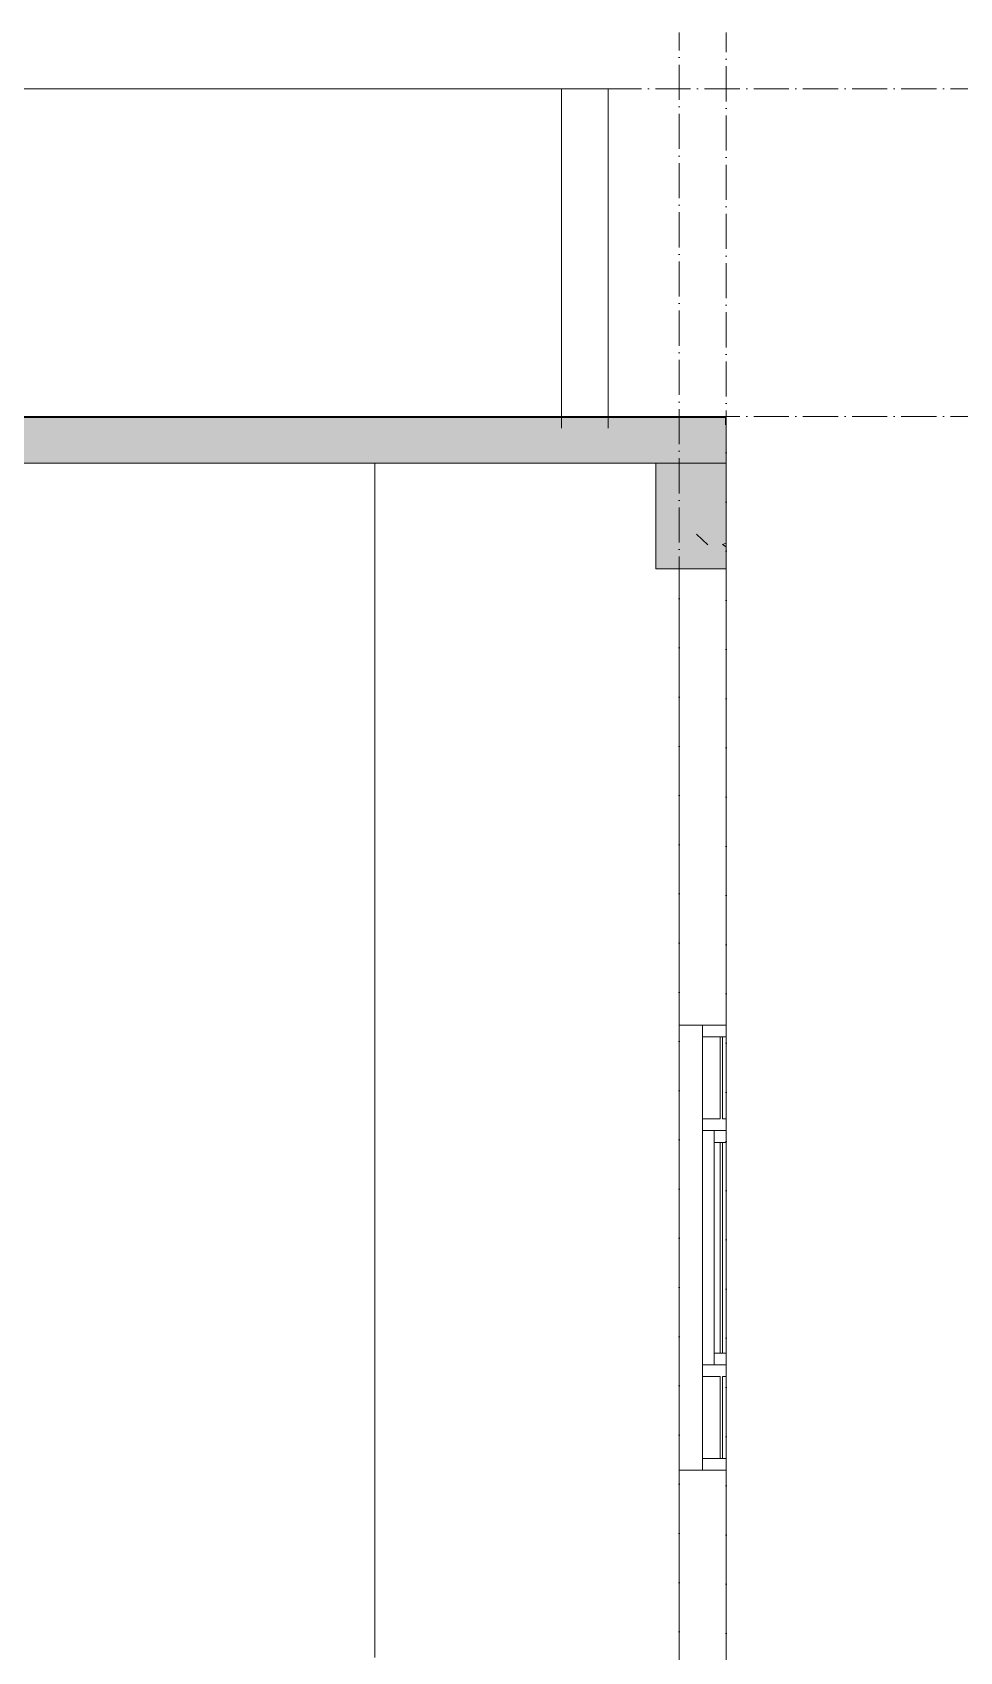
# Model space of a CAD drawing. Header units: millimetres. Extents: x -7075 to 54747, y -13937 to 93540.
# Drawn here: x 39636 to 43598, y 86625 to 93540 of the extents above; entities that cross this region are included whole.
import ezdxf

# ---------------------------------------------------------------- set-up
doc = ezdxf.new("R2010")
doc.units = ezdxf.units.MM
doc.linetypes.add('Grid Line', pattern=[4.2, 3, -0.6, 0, -0.6])
for name, color, linetype, lineweight in [('A-FLOR-MCUT', 3, 'Continuous', 9), ('CUA', 31, 'Continuous', 9), ('NET CAT', 3, 'Continuous', 5), ('NET CATConcrete', 3, 'Continuous', 5), ('NET-CAT', 3, 'Continuous', 15), ('NET-THAY', 2, 'Continuous', 9), ('TRUC', 225, 'Continuous', 5)]:
    doc.layers.add(name, color=color, linetype=linetype, lineweight=lineweight)

# ---------------------------------------------------------------- blocks, each defined once
blk = doc.blocks.new('M_Concrete-Rectangular-Column - C10-1500 x 300mm-V85-A-A')
at = {"layer": 'NET CAT', "color": 4}
blk.add_line((41099.9, 91700), (41099.9, 86600), dxfattribs=at)
blk = doc.blocks.new('ALC1807-ASCENT PLAZA-KET CAU 180524_rvt-1-A-A')
at = {"color": 4, "lineweight": 5}
blk.add_blockref('M_Concrete-Rectangular-Column - C10-1500 x 300mm-V85-A-A', (0, 0), dxfattribs=at)
blk = doc.blocks.new('X-PHONG NGU 2 - X-PHONG NGU 2_Recovery_-V35-A-A')
at = {"layer": 'CUA'}
for p, q in [((42599.9, 89300), (42499.9, 89300)), ((42499.9, 89300), (42499.9, 89250)), ((42599.9, 89250), (42599.9, 89300)), ((42499.9, 89250), (42499.9, 88900)), ((42499.9, 89250), (42599.9, 89250)), ((42584.9, 89250), (42574.9, 89250)), ((42574.9, 89250), (42574.9, 88900)), ((42584.9, 88900), (42584.9, 89250)), ((42599.9, 89250), (42599.9, 88900)), ((42574.9, 88900), (42499.9, 88900)), ((42499.9, 88900), (42499.9, 88850)), ((42599.9, 88900), (42584.9, 88900)), ((42599.9, 88850), (42599.9, 88900)), ((42499.9, 88850), (42599.9, 88850)), ((42499.9, 88850), (42499.9, 87850)), ((42599.9, 88850), (42549.9, 88850)), ((42549.9, 88850), (42549.9, 88800)), ((42549.9, 88800), (42599.9, 88800)), ((42549.9, 88800), (42549.9, 87900)), ((42584.9, 88800), (42574.9, 88800)), ((42574.9, 88800), (42574.9, 87900)), ((42584.9, 87900), (42584.9, 88800)), ((42599.9, 88800), (42599.9, 88850)), ((42599.9, 88800), (42599.9, 87900)), ((42599.9, 87900), (42549.9, 87900)), ((42549.9, 87900), (42549.9, 87850)), ((42574.9, 87900), (42584.9, 87900)), ((42599.9, 87850), (42599.9, 87900)), ((42599.9, 87850), (42499.9, 87850)), ((42499.9, 87850), (42499.9, 87800)), ((42549.9, 87850), (42599.9, 87850)), ((42599.9, 87800), (42599.9, 87850)), ((42499.9, 87800), (42574.9, 87800)), ((42499.9, 87800), (42499.9, 87450)), ((42574.9, 87800), (42574.9, 87450)), ((42584.9, 87450), (42584.9, 87800)), ((42584.9, 87800), (42599.9, 87800)), ((42599.9, 87800), (42599.9, 87450)), ((42599.9, 87450), (42499.9, 87450)), ((42499.9, 87450), (42499.9, 87400)), ((42574.9, 87450), (42584.9, 87450)), ((42599.9, 87400), (42599.9, 87450)), ((42499.9, 87400), (42599.9, 87400))]:
    blk.add_line(p, q, dxfattribs=at)

msp = doc.modelspace()

# ---------------------------------------------------------------- hatches: boundary and pattern name
at = {"layer": 'NET CAT'}
h = msp.add_hatch(color=250, dxfattribs=at)
h.paths.add_polyline_path([(11600, 91895), (11600, 91900), (-3, 91900), (-3, 91895), (8066.4, 91895)], flags=0)
h.paths.add_polyline_path([(42597, 91895), (42597, 91900), (30999.9, 91900), (30999.9, 91895), (40110.6, 91895)], flags=0)
at = {"layer": 'NET CAT', "lineweight": 9}
h = msp.add_hatch(color=7, dxfattribs=at)
h.paths.add_polyline_path([(40110.6, 91865), (42597, 91865), (42597, 91895), (30999.9, 91895), (30999.9, 91865), (33701.7, 91865)], flags=0)
h.paths.add_polyline_path([(11600, 91865), (11600, 91895), (-3, 91895), (-3, 91865), (8066.4, 91865)], flags=0)
h = msp.add_hatch(color=7, dxfattribs=at)
h.paths.add_polyline_path([(31299.9, 91700), (42599.9, 91700), (42599.9, 91865), (30999.9, 91865), (30999.9, 91700)])
h.paths.add_polyline_path([(11599.9, 91700), (11599.9, 91865), (-0.1, 91865), (-0.1, 91700), (8066.4, 91700)])
at = {"layer": 'NET CATConcrete'}
h = msp.add_hatch(dxfattribs=at)
h.set_pattern_fill('FP_1', color=256, style=0, pattern_type=2)
h.set_pattern_definition([(50, (19236.3, 39800), (1457.472, -127.512), [152.4, -1676.4]), (355, (19236.3, 39800), (-281.942, 1528.454), [121.92, -1341.12]), (100.451, (19357.8, 39789.4), (1175.54, 1400.933), [129.52, -1424.72]), (46.184, (19236.3, 40206.4), (2168.63, -336.34), [228.6, -2514.6]), (96.636, (19417, 40178.4), (1899.22, 1979.42), [194.28, -2137.08]), (351.184, (19236.3, 40206.4), (1899.24, 1979.4), [182.88, -2011.68]), (21, (19439.5, 40104.8), (1212.915, -818.121), [152.4, -1676.4]), (326, (19439.5, 40104.8), (494.417, 1473.504), [121.92, -1341.12]), (71.451, (19540.6, 40036.6), (1707.337, 655.37), [129.52, -1424.72]), (37.5, (19236.3, 39800), (24.7094, 676.44), [67.056, -1257.808, 67.056, -1294.384, -1346.2]), (37.5, (19236.3, 39800), (24.7094, 676.44), [-2686.304, 67.056, -1279.144]), (7.5, (19236.3, 39800), (534.558, 801.444), [67.056, -709.168, 67.056, -1227.328, -513.08]), (7.5, (19236.3, 39800), (534.558, 801.444), [-2070.608, 67.056, -446.024]), (327.5, (18783.16, 39800), (1084.7275, -45.831), [67.056, -440.944, 67.056, -1517.904, -2103.12]), (327.5, (18783.16, 39800), (1084.7275, -45.831), [-2092.96, 67.056, -2036.064]), (317.5, (18580, 39800), (1185.035, 203.414), [67.056, -593.344, 67.056, -985.52, -1493.52]), (317.5, (18580, 39800), (1185.035, 203.414), [-1712.976, 67.056, -1426.464])])
h.paths.add_polyline_path([(42299.9, 91250), (42599.9, 91250), (42599.9, 91700), (42299.9, 91700)], flags=0)
msp.add_hatch(color=256, dxfattribs=at).paths.add_polyline_path([(42599.9, 91250), (42599.9, 91700), (42299.9, 91700), (42299.9, 91250)], flags=0)

# ---------------------------------------------------------------- linework, layer by layer
at = {"layer": 'A-FLOR-MCUT'}
msp.add_line((42597, 91895), (30999.9, 91895), dxfattribs=at)
at = {"layer": 'NET CAT', "lineweight": 13}
for p, q in [((42299.9, 91700), (42299.9, 91250)), ((42599.9, 91250), (42599.9, 91700)), ((42299.9, 91250), (42599.9, 91250))]:
    msp.add_line(p, q, dxfattribs=at)
at = {"layer": 'NET CATConcrete'}
msp.add_line((42599.9, 91700), (42299.9, 91700), dxfattribs=at)
at = {"layer": 'NET-CAT'}
for p, q in [((41897, 93300), (41897, 91850)), ((42097, 93300), (41897, 93300)), ((42097, 91850), (42097, 93300)), ((42597, 91900), (30999.9, 91900)), ((42597, 91865), (42597, 91900)), ((42599.9, 91700), (42599.9, 91850)), ((31299.9, 91700), (42299.9, 91700)), ((42599.9, 91250), (42399.9, 91250)), ((42399.9, 91250), (42399.9, 89300)), ((42599.9, 89300), (42599.9, 91250)), ((42399.9, 89300), (42599.9, 89300)), ((42599.9, 87400), (42399.9, 87400)), ((42399.9, 87400), (42399.9, 86550)), ((42599.9, 86550), (42599.9, 87400))]:
    msp.add_line(p, q, dxfattribs=at)
at = {"layer": 'NET-THAY'}
for p, q in [((41897, 93300), (31999.9, 93300)), ((42299.9, 91700), (42599.9, 91700)), ((42399.9, 87400), (42399.9, 89300))]:
    msp.add_line(p, q, dxfattribs=at)
at = {"layer": 'TRUC', "linetype": 'Grid Line', "ltscale": 50}
for p, q in [((42399.9, -10536.9), (42399.9, 93540.4)), ((42599.9, -10333.7), (42599.9, 93540.4)), ((-7075.1, 93300), (49883.7, 93300)), ((-7075.1, 91900), (51521, 91900))]:
    msp.add_line(p, q, dxfattribs=at)

# ---------------------------------------------------------------- block references
at = {"lineweight": 5}
msp.add_blockref('ALC1807-ASCENT PLAZA-KET CAU 180524_rvt-1-A-A', (0, 0), dxfattribs=at)
at = {"layer": 'CUA'}
msp.add_blockref('X-PHONG NGU 2 - X-PHONG NGU 2_Recovery_-V35-A-A', (0, 0), dxfattribs=at)

doc.saveas('drawing.dxf')
